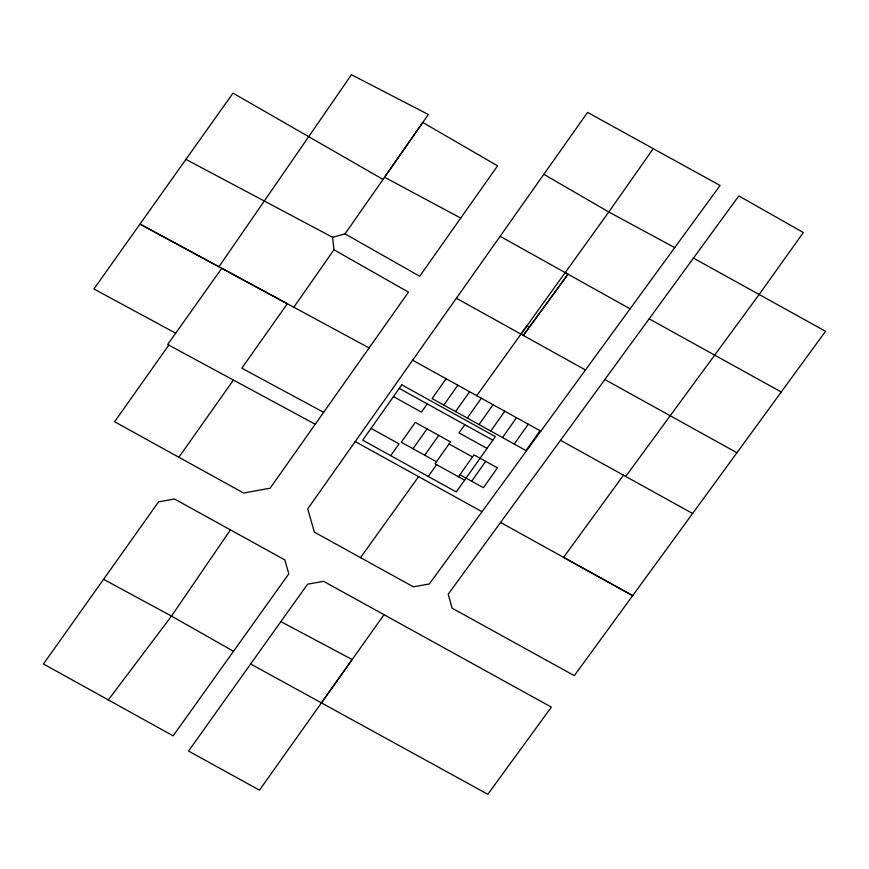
<?xml version="1.0" encoding="UTF-8"?>
<svg xmlns="http://www.w3.org/2000/svg" width="869" height="869" viewBox="0 0 869 869"><rect width="100%" height="100%" fill="white"/><g stroke="black" fill="none" stroke-linecap="round" stroke-linejoin="round"><path stroke-width="1.3" d="M230.415 529.862L171.508 616.099L108.31 699.914M293.831 307.246L333.946 249.761L332.588 237.302L185.923 159.375L93.917 288.986L175.69 333.185M332.588 237.302L345.047 233.87L428.33 114.512L351.456 74.723L218.912 266.772L139.985 224.093L369.097 347.926L408.473 292.136L333.946 249.761M653.249 148.653L587.563 112.383L307.691 508.908L314.393 532.154L413.383 586.825L429.351 583.946L720.064 185.488L653.249 148.653L608.778 211.982L476.733 395.688M168.782 345.123L114.61 421.747L243.646 493.038L270.129 488.172L369.097 347.926M460.711 218.065L384.522 177.233L422.779 122.464L497.579 165.838L419.684 276.266L345.047 233.87M178.873 457.257L233.424 380.068M390.713 455.66L399.045 443.874L371.041 428.374M427.266 403.9L421.465 412.123L393.461 396.622M446.112 378.732L432.099 398.578L525.984 450.544L539.997 430.698M413.003 448.73L427.016 428.884M443.831 405.073L457.844 385.228M424.735 455.226L438.747 435.38M455.562 411.569L469.575 391.723M467.305 418.065L481.317 398.219M428.276 476.451L436.596 464.665M464.828 424.68L459.017 432.914L487.02 448.404M479.036 424.561L493.049 404.715M458.484 476.777L473.963 454.867L497.426 467.859L483.414 487.705L459.951 474.713M490.779 431.057L504.791 411.211M471.682 481.209L485.695 461.363M502.51 437.552L516.523 417.707M514.242 444.048L528.254 424.202M185.923 159.375L233.011 93.124L383.023 179.427M250.652 663.992L321.443 702.88L352.151 659.549L280.861 621.596L188.551 751.044L259.473 790.149L384.022 614.698M233.5 651.283L173.159 735.847L43.45 663.981L158.56 501.869L174.473 498.991L284.836 559.897L288.812 573.833L233.5 651.283L171.508 616.099L103.574 579.319M280.861 621.596L307.604 584.174L323.561 581.307L551.38 707.127L487.824 794.277L321.443 702.88M360.548 557.616L418.586 476.647M520.955 334.13L527.027 325.745L529.406 327.102L568.011 274.202L500.099 236.281M568.011 274.202L523.29 335.434L529.406 327.102M560.505 440.311L448.208 594.211L452.119 608.181L574.311 675.647L825.55 331.285L693.451 258.104L560.505 440.311L692.604 513.492M693.451 258.104L738.835 195.927L803.347 232.534L759.115 294.515L625.713 476.451M623.475 475.224L563.568 557.366L632.686 595.645L500.587 522.465M674.746 247.632L608.778 211.982L543.831 174.311M323.659 412.341L241.821 368.184L287.313 303.77L221.769 268.293L167.663 344.504L315.251 424.278M412.634 360.211L540.844 431.165M399.273 388.4L492.832 440.181M449.034 443.94L472.497 456.931M436.477 461.721L401.261 442.234L415.273 422.399L450.49 441.876L435.021 463.785L464.6 480.155M355.193 441.571L482.034 511.722M649.154 318.825L781.253 392.006M604.857 379.547L736.955 452.727M456.366 298.241L585.445 369.966M565.219 272.638L630.09 308.821M401.782 384.837L362.71 440.17L456.279 491.952L495.341 436.618L401.782 384.837"/></g></svg>
